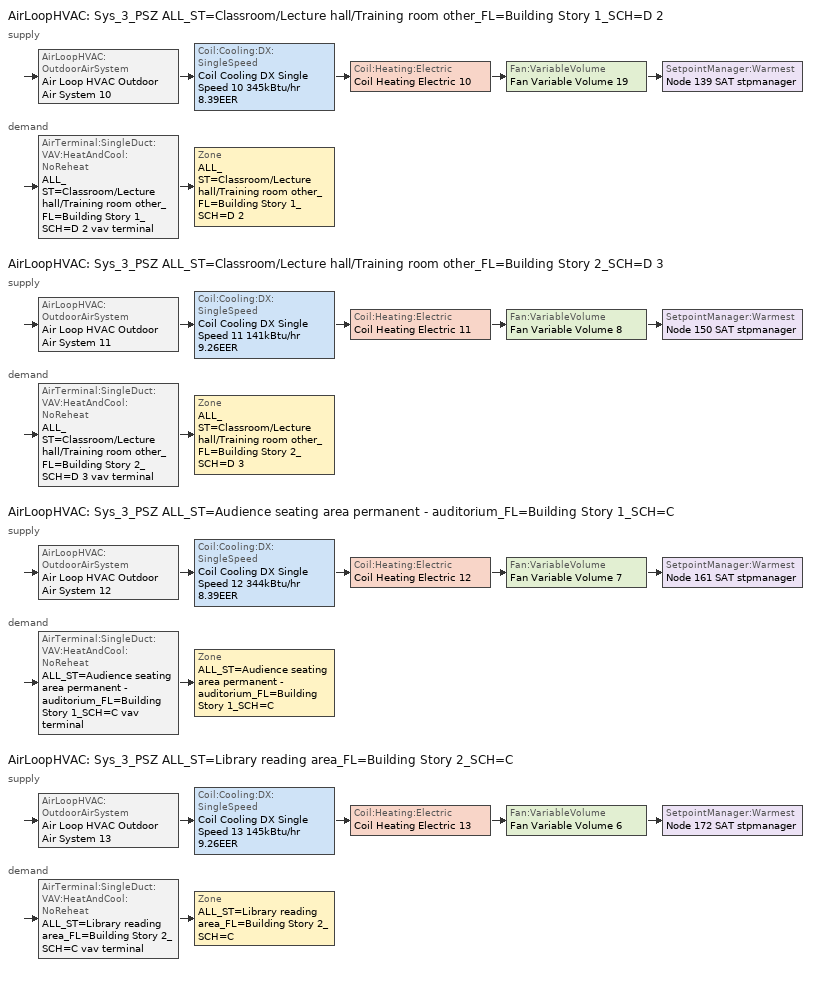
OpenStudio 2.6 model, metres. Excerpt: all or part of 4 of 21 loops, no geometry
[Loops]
AirLoopHVAC 'Sys_3_PSZ ALL_ST=Classroom/Lecture hall/Training room other_FL=Building Story 1_SCH=D 2'
 supply: AirLoopHVAC:OutdoorAirSystem 'Air Loop HVAC Outdoor Air System 10' > Coil:Cooling:DX:SingleSpeed 'Coil Cooling DX Single Speed 10 345kBtu/hr 8.39EER' > Coil:Heating:Electric 'Coil Heating Electric 10' > Fan:VariableVolume 'Fan Variable Volume 19' > SetpointManager:Warmest 'Node 139 SAT stpmanager'
 demand: AirTerminal:SingleDuct:VAV:HeatAndCool:NoReheat 'ALL_ST=Classroom/Lecture hall/Training room other_FL=Building Story 1_SCH=D 2 vav terminal' > Zone 'ALL_ST=Classroom/Lecture hall/Training room other_FL=Building Story 1_SCH=D 2'
AirLoopHVAC 'Sys_3_PSZ ALL_ST=Classroom/Lecture hall/Training room other_FL=Building Story 2_SCH=D 3'
 supply: AirLoopHVAC:OutdoorAirSystem 'Air Loop HVAC Outdoor Air System 11' > Coil:Cooling:DX:SingleSpeed 'Coil Cooling DX Single Speed 11 141kBtu/hr 9.26EER' > Coil:Heating:Electric 'Coil Heating Electric 11' > Fan:VariableVolume 'Fan Variable Volume 8' > SetpointManager:Warmest 'Node 150 SAT stpmanager'
 demand: AirTerminal:SingleDuct:VAV:HeatAndCool:NoReheat 'ALL_ST=Classroom/Lecture hall/Training room other_FL=Building Story 2_SCH=D 3 vav terminal' > Zone 'ALL_ST=Classroom/Lecture hall/Training room other_FL=Building Story 2_SCH=D 3'
AirLoopHVAC 'Sys_3_PSZ ALL_ST=Audience seating area permanent - auditorium_FL=Building Story 1_SCH=C'
 supply: AirLoopHVAC:OutdoorAirSystem 'Air Loop HVAC Outdoor Air System 12' > Coil:Cooling:DX:SingleSpeed 'Coil Cooling DX Single Speed 12 344kBtu/hr 8.39EER' > Coil:Heating:Electric 'Coil Heating Electric 12' > Fan:VariableVolume 'Fan Variable Volume 7' > SetpointManager:Warmest 'Node 161 SAT stpmanager'
 demand: AirTerminal:SingleDuct:VAV:HeatAndCool:NoReheat 'ALL_ST=Audience seating area permanent - auditorium_FL=Building Story 1_SCH=C vav terminal' > Zone 'ALL_ST=Audience seating area permanent - auditorium_FL=Building Story 1_SCH=C'
AirLoopHVAC 'Sys_3_PSZ ALL_ST=Library reading area_FL=Building Story 2_SCH=C'
 supply: AirLoopHVAC:OutdoorAirSystem 'Air Loop HVAC Outdoor Air System 13' > Coil:Cooling:DX:SingleSpeed 'Coil Cooling DX Single Speed 13 145kBtu/hr 9.26EER' > Coil:Heating:Electric 'Coil Heating Electric 13' > Fan:VariableVolume 'Fan Variable Volume 6' > SetpointManager:Warmest 'Node 172 SAT stpmanager'
 demand: AirTerminal:SingleDuct:VAV:HeatAndCool:NoReheat 'ALL_ST=Library reading area_FL=Building Story 2_SCH=C vav terminal' > Zone 'ALL_ST=Library reading area_FL=Building Story 2_SCH=C'
[Sizing:Zone] Zone Cooling Design Supply Air Temperature Input Method=SupplyAirTemperature; Zone Cooling Design Supply Air Temperature {C}=13; Zone Cooling Design Supply Air Temperature Difference {deltaC}=11.11; Zone Heating Design Supply Air Temperature Input Method=SupplyAirTemperature; Zone Heating Design Supply Air Temperature {C}=43; Zone Heating Design Supply Air Temperature Difference {deltaC}=11.11; Zone Cooling Design Supply Air Humidity Ratio {kg-H2O/kg-air}=0.0085; Zone Heating Design Supply Air Humidity Ratio {kg-H2O/kg-air}=0.008; Zone Heating Sizing Factor=1.3; Zone Cooling Sizing Factor=1.1; Cooling Design Air Flow Method=DesignDay; Heating Design Air Flow Method=DesignDay; Account for Dedicated Outdoor Air System=No; Dedicated Outdoor Air System Control Strategy=NeutralSupplyAir; Dedicated Outdoor Air Low Setpoint Temperature for Design {C}=autosize; Dedicated Outdoor Air High Setpoint Temperature for Design {C}=autosize
ALL_ST=Classroom/Lecture hall/Training room other_FL=Building Story 1_SCH=D 2; ALL_ST=Classroom/Lecture hall/Training room other_FL=Building Story 2_SCH=D 3; ALL_ST=Audience seating area permanent - auditorium_FL=Building Story 1_SCH=C; ALL_ST=Library reading area_FL=Building Story 2_SCH=C
[Zone equipment]
ALL_ST=Classroom/Lecture hall/Training room other_FL=Building Story 1_SCH=D 2: ALL_ST=Classroom/Lecture hall/Training room other_FL=Building Story 1_SCH=D 2 erv doas, Zone HVAC Baseboard Convective Electric 16, ALL_ST=Classroom/Lecture hall/Training room other_FL=Building Story 1_SCH=D 2 vav terminal
ALL_ST=Classroom/Lecture hall/Training room other_FL=Building Story 2_SCH=D 3: ALL_ST=Classroom/Lecture hall/Training room other_FL=Building Story 2_SCH=D 3 erv doas, Zone HVAC Baseboard Convective Electric 17, ALL_ST=Classroom/Lecture hall/Training room other_FL=Building Story 2_SCH=D 3 vav terminal
ALL_ST=Audience seating area permanent - auditorium_FL=Building Story 1_SCH=C: ALL_ST=Audience seating area permanent - auditorium_FL=Building Story 1_SCH=C erv doas, Zone HVAC Baseboard Convective Electric 18, ALL_ST=Audience seating area permanent - auditorium_FL=Building Story 1_SCH=C vav terminal
ALL_ST=Library reading area_FL=Building Story 2_SCH=C: ALL_ST=Library reading area_FL=Building Story 2_SCH=C erv doas, Zone HVAC Baseboard Convective Electric 19, ALL_ST=Library reading area_FL=Building Story 2_SCH=C vav terminal
[AirLoopHVAC] Design Supply Air Flow Rate {m3/s}=AutoSize
Name | Availability Schedule
Sys_3_PSZ ALL_ST=Classroom/Lecture hall/Training room other_FL=Building Story 1_SCH=D 2 | Sys_3_PSZ ALL_ST=Classroom/Lecture hall/Training room other_FL=Building Story 1_SCH=D 2 Occ Sch
Sys_3_PSZ ALL_ST=Classroom/Lecture hall/Training room other_FL=Building Story 2_SCH=D 3 | Sys_3_PSZ ALL_ST=Classroom/Lecture hall/Training room other_FL=Building Story 2_SCH=D 3 Occ Sch
Sys_3_PSZ ALL_ST=Audience seating area permanent - auditorium_FL=Building Story 1_SCH=C | Sys_3_PSZ ALL_ST=Audience seating area permanent - auditorium_FL=Building Story 1_SCH=C Occ Sch
Sys_3_PSZ ALL_ST=Library reading area_FL=Building Story 2_SCH=C | Sys_3_PSZ ALL_ST=Library reading area_FL=Building Story 2_SCH=C Occ Sch
[Sizing:System] Type of Load to Size On=Sensible; Design Outdoor Air Flow Rate {m3/s}=Autosize; Minimum System Air Flow Ratio=1; Preheat Design Temperature {C}=7; Preheat Design Humidity Ratio {kg-H2O/kg-Air}=0.008; Precool Design Temperature {C}=13; Precool Design Humidity Ratio {kg-H2O/kg-Air}=0.008; Central Cooling Design Supply Air Temperature {C}=13; Central Heating Design Supply Air Temperature {C}=43; Sizing Option=NonCoincident; 100% Outdoor Air in Cooling=No; 100% Outdoor Air in Heating=No; Central Cooling Design Supply Air Humidity Ratio {kg-H2O/kg-Air}=0.0085; Central Heating Design Supply Air Humidity Ratio {kg-H2O/kg-Air}=0.008; Cooling Design Air Flow Method=DesignDay; Cooling Design Air Flow Rate {m3/s}=0; Heating Design Air Flow Method=DesignDay; Heating Design Air Flow Rate {m3/s}=0; System Outdoor Air Method=ZoneSum; Zone Maximum Outdoor Air Fraction=1; Cooling Supply Air Flow Rate Per Floor Area {m3/s-m2}=0.00996765; Cooling Fraction of Autosized Cooling Supply Air Flow Rate=1; Cooling Supply Air Flow Rate Per Unit Cooling Capacity {m3/s-W}=3.94755e-05; Heating Supply Air Flow Rate Per Floor Area {m3/s-m2}=0.00996765; Heating Fraction of Autosized Heating Supply Air Flow Rate=1; Heating Fraction of Autosized Cooling Supply Air Flow Rate=1; Heating Supply Air Flow Rate Per Unit Heating Capacity {m3/s-W}=3.15882e-05; Cooling Design Capacity Method=CoolingDesignCapacity; Cooling Design Capacity {W}=autosize; Cooling Design Capacity Per Floor Area {W/m2}=234.7; Fraction of Autosized Cooling Design Capacity=1; Heating Design Capacity Method=HeatingDesignCapacity; Heating Design Capacity {W}=autosize; Heating Design Capacity Per Floor Area {W/m2}=157; Fraction of Autosized Heating Design Capacity=1; Central Cooling Capacity Control Method=OnOff
Sys_3_PSZ ALL_ST=Classroom/Lecture hall/Training room other_FL=Building Story 1_SCH=D 2; Sys_3_PSZ ALL_ST=Classroom/Lecture hall/Training room other_FL=Building Story 2_SCH=D 3; Sys_3_PSZ ALL_ST=Audience seating area permanent - auditorium_FL=Building Story 1_SCH=C; Sys_3_PSZ ALL_ST=Library reading area_FL=Building Story 2_SCH=C
[Coil:Heating:Electric] Availability Schedule=Always On Discrete
Coil Heating Electric 10; Coil Heating Electric 11; Coil Heating Electric 12; Coil Heating Electric 13
[Coil:Cooling:DX:SingleSpeed] Availability Schedule=Always On Discrete; Rated Total Cooling Capacity {W}=autosize; Rated Sensible Heat Ratio=autosize; Rated Air Flow Rate {m3/s}=autosize; Rated Evaporator Fan Power Per Volume Flow Rate {W/(m3/s)}=773.3; Total Cooling Capacity Function of Temperature Curve=DXCOOL-NECB2011-REF-CAPFT; Total Cooling Capacity Function of Flow Fraction Curve=DXCOOL-NECB2011-REF-CAPFFLOW; Energy Input Ratio Function of Temperature Curve=DXCOOL-NECB2011-REF-COOLEIRFT; Energy Input Ratio Function of Flow Fraction Curve=DXCOOL-NECB2011-REF-COOLEIRFFLOW; Part Load Fraction Correlation Curve=DXCOOL-NECB2011-REF-COOLPLFFPLR; Condenser Type=AirCooled; Evaporative Condenser Effectiveness=0; Evaporative Condenser Air Flow Rate {m3/s}=Autosize; Evaporative Condenser Pump Rated Power Consumption {W}=Autosize; Crankcase Heater Capacity {W}=0; Maximum Outdoor Dry-Bulb Temperature for Crankcase Heater Operation {C}=0; Basin Heater Capacity {W/K}=0; Basin Heater Setpoint Temperature {C}=10
Name | Rated COP {W/W}
Coil Cooling DX Single Speed 10 345kBtu/hr 8.39EER | 3.0627
Coil Cooling DX Single Speed 11 141kBtu/hr 9.26EER | 3.23238
Coil Cooling DX Single Speed 12 344kBtu/hr 8.39EER | 3.0624
Coil Cooling DX Single Speed 13 145kBtu/hr 9.26EER | 3.23541
[Controller:OutdoorAir] Minimum Outdoor Air Flow Rate {m3/s}=0; Maximum Outdoor Air Flow Rate {m3/s}=0; Economizer Control Type=DifferentialEnthalpy; Economizer Control Action Type=ModulateFlow; Lockout Type=NoLockout; Minimum Limit Type=FixedMinimum; High Humidity Control=No; Heat Recovery Bypass Control Type=BypassWhenOAFlowGreaterThanMinimum
Name | Minimum Outdoor Air Schedule | Controller Mechanical Ventilation
Controller Outdoor Air 10 | Sys_3_PSZ ALL_ST=Classroom/Lecture hall/Training room other_FL=Building Story 1_SCH=D 2 Occ Sch | Controller Mechanical Ventilation 10
Controller Outdoor Air 11 | Sys_3_PSZ ALL_ST=Classroom/Lecture hall/Training room other_FL=Building Story 2_SCH=D 3 Occ Sch | Controller Mechanical Ventilation 11
Controller Outdoor Air 12 | Sys_3_PSZ ALL_ST=Audience seating area permanent - auditorium_FL=Building Story 1_SCH=C Occ Sch | Controller Mechanical Ventilation 12
Controller Outdoor Air 13 | Sys_3_PSZ ALL_ST=Library reading area_FL=Building Story 2_SCH=C Occ Sch | Controller Mechanical Ventilation 13
[Controller:MechanicalVentilation] Availability Schedule=Always On Discrete; System Outdoor Air Method=ZoneSum
Controller Mechanical Ventilation 10; Controller Mechanical Ventilation 11; Controller Mechanical Ventilation 12; Controller Mechanical Ventilation 13
[AirLoopHVAC:OutdoorAirSystem]
Name | Controller
Air Loop HVAC Outdoor Air System 10 | Controller Outdoor Air 10
Air Loop HVAC Outdoor Air System 11 | Controller Outdoor Air 11
Air Loop HVAC Outdoor Air System 12 | Controller Outdoor Air 12
Air Loop HVAC Outdoor Air System 13 | Controller Outdoor Air 13
[ZoneHVAC:Baseboard:Convective:Electric] Availability Schedule=Always On Discrete; Nominal Capacity {W}=autosize; Efficiency=1
Zone HVAC Baseboard Convective Electric 16; Zone HVAC Baseboard Convective Electric 17; Zone HVAC Baseboard Convective Electric 18; Zone HVAC Baseboard Convective Electric 19
[HeatExchanger:AirToAir:SensibleAndLatent] Availability Schedule=Always On Discrete; Nominal Supply Air Flow Rate {m3/s}=autosize; Sensible Effectiveness at 100% Heating Air Flow=0.76; Latent Effectiveness at 100% Heating Air Flow=0.75; Sensible Effectiveness at 75% Heating Air Flow=0.81; Latent Effectiveness at 75% Heating Air Flow=0.75; Sensible Effectiveness at 100% Cooling Air Flow=0.76; Latent Effectiveness at 100% Cooling Air Flow=0.75; Sensible Effectiveness at 75% Cooling Air Flow=0.81; Latent Effectiveness at 75% Cooling Air Flow=0.75; Supply Air Outlet Temperature Control=No; Heat Exchanger Type=Rotary; Frost Control Type=ExhaustAirRecirculation; Threshold Temperature {C}=-23.3; Initial Defrost Time Fraction=0.167; Rate of Defrost Time Fraction Increase {1/K}=0.012; Economizer Lockout=No
Name | Nominal Electric Power {W}
ALL_ST=Library reading area_FL=Building Story 2_SCH=C erv hx | 570.492
ALL_ST=Audience seating area permanent - auditorium_FL=Building Story 1_SCH=C erv hx | 2966.94
ALL_ST=Classroom/Lecture hall/Training room other_FL=Building Story 2_SCH=D 3 erv hx | 643.229
ALL_ST=Classroom/Lecture hall/Training room other_FL=Building Story 1_SCH=D 2 erv hx | 2908.29
[Fan:VariableVolume] Availability Schedule=Always On Discrete; Fan Efficiency=0.75; Pressure Rise {Pa}=640; Maximum Flow Rate {m3/s}=Autosize; Fan Power Minimum Flow Rate Input Method=Fraction; Fan Power Minimum Flow Fraction=0.3; Fan Power Minimum Air Flow Rate {m3/s}=0; Motor Efficiency=0.9; Motor In Airstream Fraction=1; Fan Power Coefficient 1=0.0407599; Fan Power Coefficient 2=0.088045; Fan Power Coefficient 3=-0.0729261; Fan Power Coefficient 4=0.94374; Fan Power Coefficient 5=0
Fan Variable Volume 6; Fan Variable Volume 7; Fan Variable Volume 8; Fan Variable Volume 19
[SetpointManager:Warmest] Control Variable=Temperature; Minimum Setpoint Temperature {C}=12; Maximum Setpoint Temperature {C}=35; Strategy=MaximumTemperature
Node 172 SAT stpmanager; Node 161 SAT stpmanager; Node 150 SAT stpmanager; Node 139 SAT stpmanager
[AirTerminal:SingleDuct:VAV:HeatAndCool:NoReheat] Availability Schedule=Always On Discrete; Maximum Air Flow Rate {m3/s}=autosize; Zone Minimum Air Flow Fraction=0.05
ALL_ST=Library reading area_FL=Building Story 2_SCH=C vav terminal; ALL_ST=Audience seating area permanent - auditorium_FL=Building Story 1_SCH=C vav terminal; ALL_ST=Classroom/Lecture hall/Training room other_FL=Building Story 2_SCH=D 3 vav terminal; ALL_ST=Classroom/Lecture hall/Training room other_FL=Building Story 1_SCH=D 2 vav terminal
[ZoneHVAC:EnergyRecoveryVentilator:Controller] Temperature High Limit {C}=19; Temperature Low Limit {C}=13; Exhaust Air Temperature Limit=NoExhaustAirTemperatureLimit; Exhaust Air Enthalpy Limit=NoExhaustAirEnthalpyLimit; Time of Day Economizer Flow Control Schedule=Always Off Discrete; High Humidity Control Flag=No; High Humidity Outdoor Air Flow Ratio=1; Control High Indoor Humidity Based on Outdoor Humidity Ratio=Yes
Name | Electronic Enthalpy Limit Curve
ALL_ST=Library reading area_FL=Building Story 2_SCH=C erv contr | Curve Cubic 8
ALL_ST=Audience seating area permanent - auditorium_FL=Building Story 1_SCH=C erv contr | Curve Cubic 9
ALL_ST=Classroom/Lecture hall/Training room other_FL=Building Story 2_SCH=D 3 erv contr | Curve Cubic 10
ALL_ST=Classroom/Lecture hall/Training room other_FL=Building Story 1_SCH=D 2 erv contr | Curve Cubic 27
[Fan:OnOff] Availability Schedule=Always On Discrete; Fan Efficiency=0.75; Pressure Rise {Pa}=200; Maximum Flow Rate {m3/s}=autosize; Motor Efficiency=0.9; Motor In Airstream Fraction=1
Name | Fan Power Ratio Function of Speed Ratio Curve | Fan Efficiency Ratio Function of Speed Ratio Curve
ALL_ST=Library reading area_FL=Building Story 2_SCH=C erv sup fan | Fan On Off Power Curve 12 | Fan On Off Efficiency Curve 12
ALL_ST=Library reading area_FL=Building Story 2_SCH=C erv exh fan | Fan On Off Power Curve 13 | Fan On Off Efficiency Curve 13
ALL_ST=Audience seating area permanent - auditorium_FL=Building Story 1_SCH=C erv sup fan | Fan On Off Power Curve 14 | Fan On Off Efficiency Curve 14
ALL_ST=Audience seating area permanent - auditorium_FL=Building Story 1_SCH=C erv exh fan | Fan On Off Power Curve 15 | Fan On Off Efficiency Curve 15
ALL_ST=Classroom/Lecture hall/Training room other_FL=Building Story 2_SCH=D 3 erv sup fan | Fan On Off Power Curve 16 | Fan On Off Efficiency Curve 16
ALL_ST=Classroom/Lecture hall/Training room other_FL=Building Story 2_SCH=D 3 erv exh fan | Fan On Off Power Curve 17 | Fan On Off Efficiency Curve 17
ALL_ST=Classroom/Lecture hall/Training room other_FL=Building Story 1_SCH=D 2 erv sup fan | Fan On Off Power Curve 50 | Fan On Off Efficiency Curve 50
ALL_ST=Classroom/Lecture hall/Training room other_FL=Building Story 1_SCH=D 2 erv exh fan | Fan On Off Power Curve 51 | Fan On Off Efficiency Curve 51
[ZoneHVAC:EnergyRecoveryVentilator] Supply Air Flow Rate {m3/s}=autosize; Exhaust Air Flow Rate {m3/s}=autosize; Ventilation Rate per Occupant {m3/s-person}=0
Name | Availability Schedule | Heat Exchanger | Supply Air Fan | Exhaust Air Fan | Controller | Ventilation Rate per Unit Floor Area {m3/s-m2}
ALL_ST=Library reading area_FL=Building Story 2_SCH=C erv doas | Sys_3_PSZ ALL_ST=Library reading area_FL=Building Story 2_SCH=C Occ Sch | ALL_ST=Library reading area_FL=Building Story 2_SCH=C erv hx | ALL_ST=Library reading area_FL=Building Story 2_SCH=C erv sup fan | ALL_ST=Library reading area_FL=Building Story 2_SCH=C erv exh fan | ALL_ST=Library reading area_FL=Building Story 2_SCH=C erv contr | 0.0008636
ALL_ST=Audience seating area permanent - auditorium_FL=Building Story 1_SCH=C erv doas | Sys_3_PSZ ALL_ST=Audience seating area permanent - auditorium_FL=Building Story 1_SCH=C Occ Sch | ALL_ST=Audience seating area permanent - auditorium_FL=Building Story 1_SCH=C erv hx | ALL_ST=Audience seating area permanent - auditorium_FL=Building Story 1_SCH=C erv sup fan | ALL_ST=Audience seating area permanent - auditorium_FL=Building Story 1_SCH=C erv exh fan | ALL_ST=Audience seating area permanent - auditorium_FL=Building Story 1_SCH=C erv contr | 0.0041148
ALL_ST=Classroom/Lecture hall/Training room other_FL=Building Story 2_SCH=D 3 erv doas | Sys_3_PSZ ALL_ST=Classroom/Lecture hall/Training room other_FL=Building Story 2_SCH=D 3 Occ Sch | ALL_ST=Classroom/Lecture hall/Training room other_FL=Building Story 2_SCH=D 3 erv hx | ALL_ST=Classroom/Lecture hall/Training room other_FL=Building Story 2_SCH=D 3 erv sup fan | ALL_ST=Classroom/Lecture hall/Training room other_FL=Building Story 2_SCH=D 3 erv exh fan | ALL_ST=Classroom/Lecture hall/Training room other_FL=Building Story 2_SCH=D 3 erv contr | 0.00278384
ALL_ST=Classroom/Lecture hall/Training room other_FL=Building Story 1_SCH=D 2 erv doas | Sys_3_PSZ ALL_ST=Classroom/Lecture hall/Training room other_FL=Building Story 1_SCH=D 2 Occ Sch | ALL_ST=Classroom/Lecture hall/Training room other_FL=Building Story 1_SCH=D 2 erv hx | ALL_ST=Classroom/Lecture hall/Training room other_FL=Building Story 1_SCH=D 2 erv sup fan | ALL_ST=Classroom/Lecture hall/Training room other_FL=Building Story 1_SCH=D 2 erv exh fan | ALL_ST=Classroom/Lecture hall/Training room other_FL=Building Story 1_SCH=D 2 erv contr | 0.00278384
[Schedule:Ruleset]
Name | Default Day Schedule | Summer Design Day Schedule | Winter Design Day Schedule
Sys_3_PSZ ALL_ST=Audience seating area permanent - auditorium_FL=Building Story 1_SCH=C Occ Sch | Sys_3_PSZ ALL_ST=Audience seating area permanent - auditorium_FL=Building Story 1_SCH=C Occ Sch Default | Sys_3_PSZ ALL_ST=Audience seating area permanent - auditorium_FL=Building Story 1_SCH=C Occ Sch Summer Design Day | Sys_3_PSZ ALL_ST=Audience seating area permanent - auditorium_FL=Building Story 1_SCH=C Occ Sch Winter Design Day
Sys_3_PSZ ALL_ST=Classroom/Lecture hall/Training room other_FL=Building Story 1_SCH=D 2 Occ Sch | Sys_3_PSZ ALL_ST=Classroom/Lecture hall/Training room other_FL=Building Story 1_SCH=D 2 Occ Sch Default | Sys_3_PSZ ALL_ST=Classroom/Lecture hall/Training room other_FL=Building Story 1_SCH=D 2 Occ Sch Summer Design Day | Sys_3_PSZ ALL_ST=Classroom/Lecture hall/Training room other_FL=Building Story 1_SCH=D 2 Occ Sch Winter Design Day
Sys_3_PSZ ALL_ST=Classroom/Lecture hall/Training room other_FL=Building Story 2_SCH=D 3 Occ Sch | Sys_3_PSZ ALL_ST=Classroom/Lecture hall/Training room other_FL=Building Story 2_SCH=D 3 Occ Sch Default | Sys_3_PSZ ALL_ST=Classroom/Lecture hall/Training room other_FL=Building Story 2_SCH=D 3 Occ Sch Summer Design Day | Sys_3_PSZ ALL_ST=Classroom/Lecture hall/Training room other_FL=Building Story 2_SCH=D 3 Occ Sch Winter Design Day
Sys_3_PSZ ALL_ST=Library reading area_FL=Building Story 2_SCH=C Occ Sch | Sys_3_PSZ ALL_ST=Library reading area_FL=Building Story 2_SCH=C Occ Sch Default | Sys_3_PSZ ALL_ST=Library reading area_FL=Building Story 2_SCH=C Occ Sch Summer Design Day | Sys_3_PSZ ALL_ST=Library reading area_FL=Building Story 2_SCH=C Occ Sch Winter Design Day
[Schedule:Day]
Sys_3_PSZ ALL_ST=Classroom/Lecture hall/Training room other_FL=Building Story 1_SCH=D 2 Occ Sch Default; Sys_3_PSZ ALL_ST=Classroom/Lecture hall/Training room other_FL=Building Story 1_SCH=D 2 Occ Sch Winter Design Day; Sys_3_PSZ ALL_ST=Classroom/Lecture hall/Training room other_FL=Building Story 1_SCH=D 2 Occ Sch Summer Design Day: 24, 0, 1
[Schedule:Rule]
Sys_3_PSZ ALL_ST=Classroom/Lecture hall/Training room other_FL=Building Story 1_SCH=D 2 Occ Sch Monday Rule: Schedule Ruleset=Sys_3_PSZ ALL_ST=Classroom/Lecture hall/Training room other_FL=Building Story 1_SCH=D 2 Occ Sch; Rule Order=6; Day Schedule=Sys_3_PSZ ALL_ST=Classroom/Lecture hall/Training room other_FL=Building Story 1_SCH=D 2 Occ Sch Monday; Apply Monday=Yes; Date Specification Type=DateRange; Start Month=1; Start Day=1; End Month=12; End Day=25
[Schedule:Constant]
Name | Value
Always On Discrete | 1
Always Off Discrete | 0
[Curve:Biquadratic] Minimum Value of x=13; Maximum Value of x=24; Minimum Value of y=24; Maximum Value of y=46
Name | Coefficient1 Constant | Coefficient2 x | Coefficient3 x**2 | Coefficient4 y | Coefficient5 y**2 | Coefficient6 x*y
DXCOOL-NECB2011-REF-CAPFT | 0.867905 | 0.0142459 | 0.00055436 | -0.0075575 | 3.3e-05 | -0.0001918
DXCOOL-NECB2011-REF-COOLEIRFT | 0.116936 | 0.0284933 | -0.0004112 | 0.0214108 | 0.00016103 | -0.0006791
[Curve:Quadratic] Coefficient1 Constant=1; Coefficient2 x=0; Coefficient3 x**2=0; Minimum Value of x=0; Maximum Value of x=1
DXCOOL-NECB2011-REF-CAPFFLOW; DXCOOL-NECB2011-REF-COOLEIRFFLOW
[Curve:Cubic]
Name | Coefficient1 Constant | Coefficient2 x | Coefficient3 x**2 | Coefficient4 x**3 | Minimum Value of x | Maximum Value of x
DXCOOL-NECB2011-REF-COOLPLFFPLR | 0.0277 | 4.9151 | -8.184 | 4.2702 | 0.7 | 1
Fan On Off Efficiency Curve 12; Fan On Off Efficiency Curve 13; Fan On Off Efficiency Curve 14; Fan On Off Efficiency Curve 15; Fan On Off Efficiency Curve 16; Fan On Off Efficiency Curve 17; Fan On Off Efficiency Curve 50; Fan On Off Efficiency Curve 51 | 1 | 0 | 0 | 0 | 0 | 1
Curve Cubic 8; Curve Cubic 9; Curve Cubic 10; Curve Cubic 27 | 0.013427 | -0.00047892 | 5.3352e-05 | -1.8103e-06 | 16.6 | 29.13
[Curve:Exponent] Coefficient1 Constant=1; Coefficient2 Constant=0; Coefficient3 Constant=0; Minimum Value of x=0; Maximum Value of x=1
Fan On Off Power Curve 12; Fan On Off Power Curve 13; Fan On Off Power Curve 14; Fan On Off Power Curve 15; Fan On Off Power Curve 16; Fan On Off Power Curve 17; Fan On Off Power Curve 50; Fan On Off Power Curve 51
